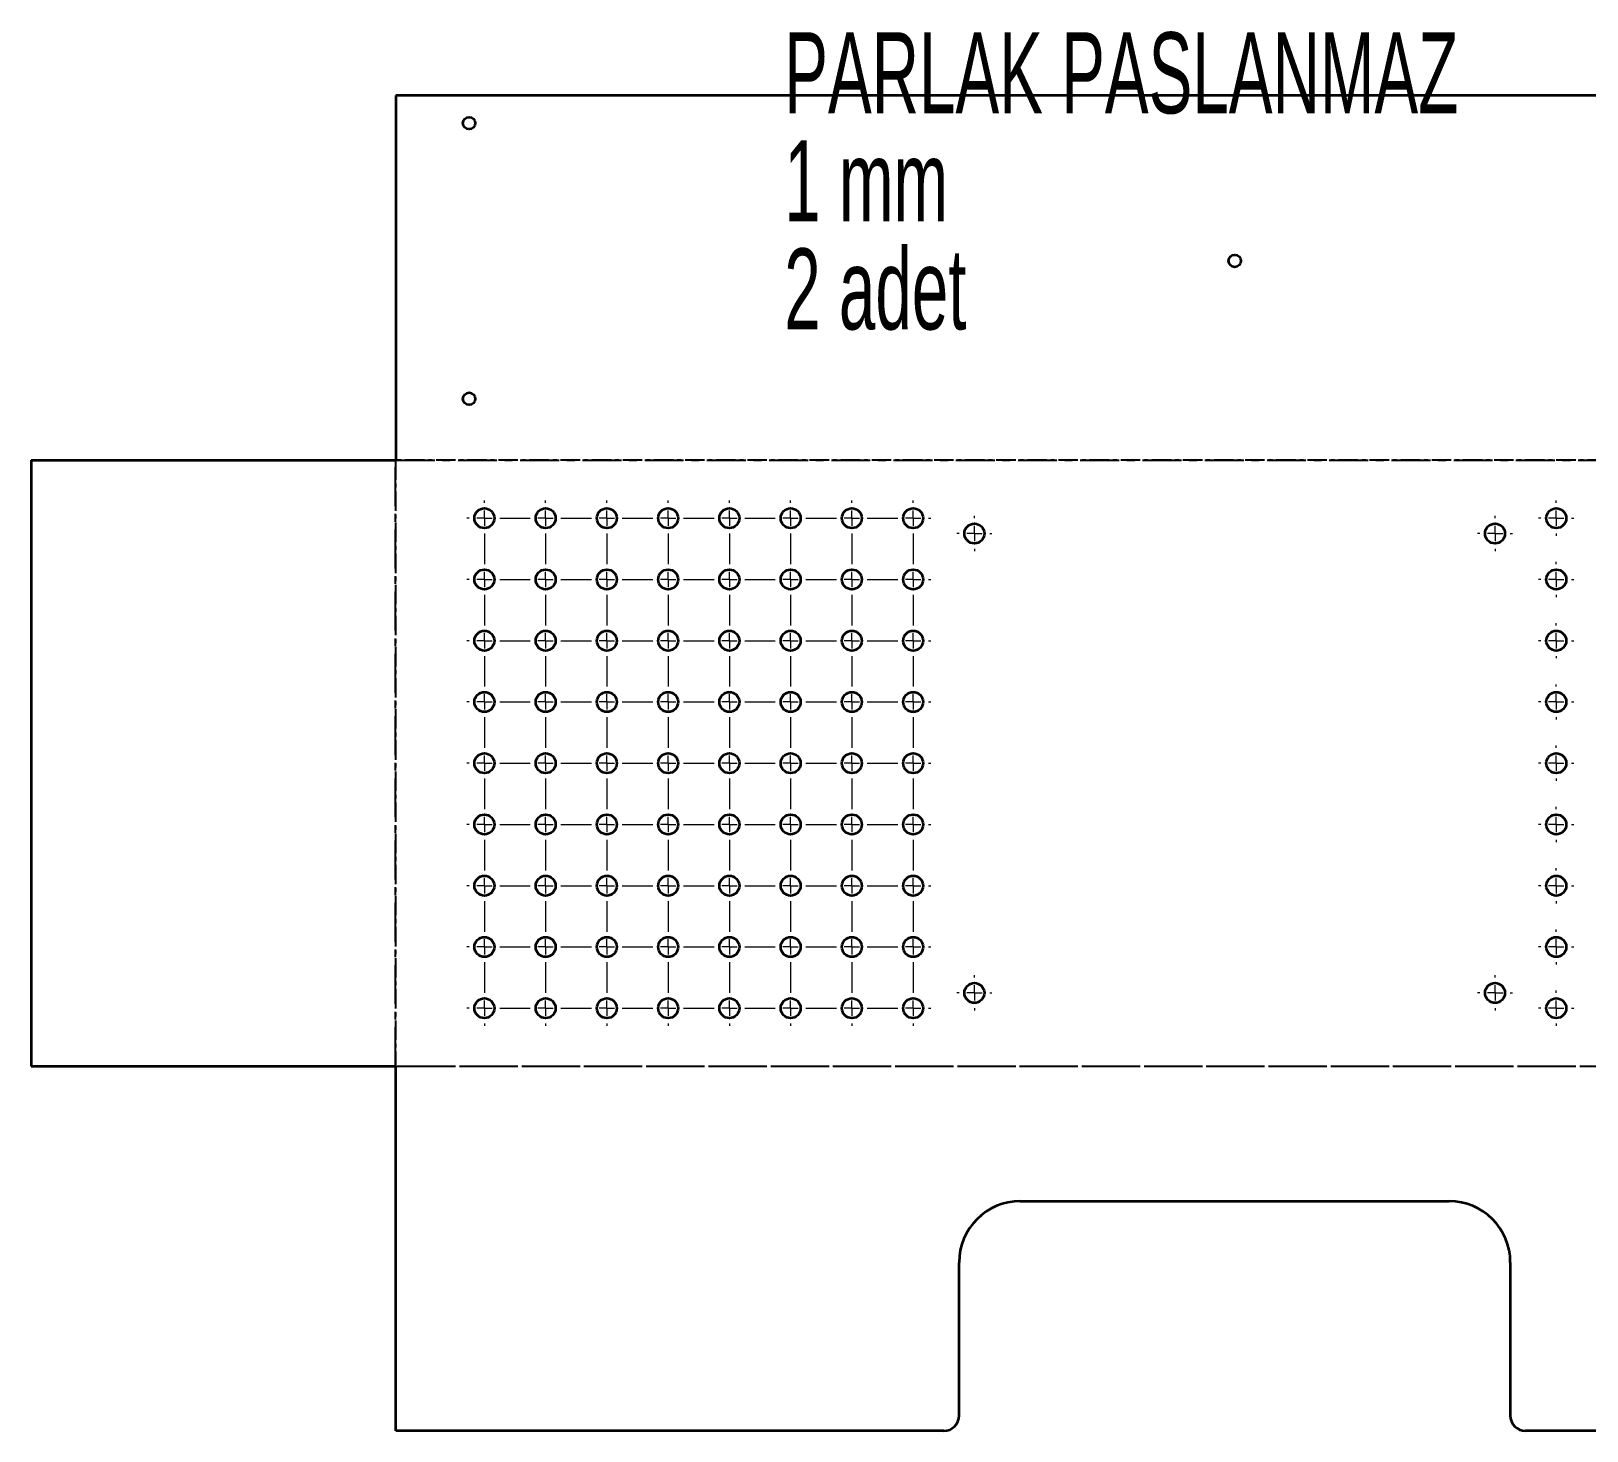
# Model space of a CAD drawing. Header units: millimetres. Extents: x -703 to 1382, y -307 to 590.
# Drawn here: x -703 to -195, y -244 to 213 of the extents above; entities that cross this region are included whole.
import ezdxf

# ---------------------------------------------------------------- set-up
doc = ezdxf.new("R2010")
doc.units = ezdxf.units.MM
doc.linetypes.add('CENTER', pattern=[10.16, 6.35, -1.27, 1.27, -1.27])
doc.linetypes.add('CENTERX2', pattern=[20.32, 12.7, -2.54, 2.54, -2.54])
doc.styles.add('SLDTEXTSTYLE0', font='TXT', dxfattribs={"width": 0.605})

# ---------------------------------------------------------------- blocks, each defined once
blk = doc.blocks.new('SW_CENTERMARKSYMBOL_9')
at = {"color": 0, "linetype": 'Continuous', "lineweight": 18}
for p, q in [((0, 5), (0, 5.75)), ((-5, 0), (-5.75, 0)), ((0, 0), (-2.5, 0)), ((0, 0), (0, 2.5)), ((0, 0), (0, -2.5)), ((0, 0), (2.5, 0)), ((5, 0), (5.75, 0)), ((0, -5), (0, -5.75))]:
    blk.add_line(p, q, dxfattribs=at)
blk = doc.blocks.new('SW_CENTERMARKSYMBOL_22')
at = {"color": 0, "linetype": 'Continuous', "lineweight": 18}
for p, q in [((0, 5), (0, 5.75)), ((-5, 0), (-5.75, 0)), ((0, 0), (-2.5, 0)), ((0, 0), (0, 2.5)), ((0, 0), (0, -2.5)), ((0, 0), (2.5, 0)), ((5, 0), (5.75, 0)), ((0, -5), (0, -5.75))]:
    blk.add_line(p, q, dxfattribs=at)
blk = doc.blocks.new('SW_CENTERMARKSYMBOL_35')
at = {"color": 0, "linetype": 'Continuous', "lineweight": 18}
for p, q in [((0, 5), (0, 5.75)), ((-5, 0), (-5.75, 0)), ((0, 0), (-2.5, 0)), ((0, 0), (0, 2.5)), ((0, 0), (0, -2.5)), ((0, 0), (2.5, 0)), ((5, 0), (5.75, 0)), ((0, -5), (0, -5.75))]:
    blk.add_line(p, q, dxfattribs=at)
blk = doc.blocks.new('SW_CENTERMARKSYMBOL_48')
at = {"color": 0, "linetype": 'Continuous', "lineweight": 18}
for p, q in [((0, 5), (0, 5.75)), ((-5, 0), (-5.75, 0)), ((0, 0), (-2.5, 0)), ((0, 0), (0, 2.5)), ((0, 0), (0, -2.5)), ((0, 0), (2.5, 0)), ((5, 0), (5.75, 0)), ((0, -5), (0, -5.75))]:
    blk.add_line(p, q, dxfattribs=at)
blk = doc.blocks.new('SW_CENTERMARKSYMBOL_59')
at = {"color": 0, "linetype": 'Continuous', "lineweight": 18}
for p, q in [((0, 145), (0, 145.75)), ((0, 140), (0, 142.5)), ((20, 145), (20, 145.75)), ((20, 140), (20, 142.5)), ((40, 145), (40, 145.75)), ((40, 140), (40, 142.5)), ((60, 145), (60, 145.75)), ((60, 140), (60, 142.5)), ((80, 145), (80, 145.75)), ((80, 140), (80, 142.5)), ((100, 145), (100, 145.75)), ((100, 140), (100, 142.5)), ((120, 145), (120, 145.75)), ((120, 140), (120, 142.5)), ((140, 145), (140, 145.75)), ((140, 140), (140, 142.5)), ((-5, 140), (-5.75, 140)), ((0, 140), (-2.5, 140)), ((0, 140), (2.5, 140)), ((0, 140), (0, 137.5)), ((5, 140), (15, 140)), ((20, 140), (17.5, 140)), ((20, 140), (22.5, 140)), ((20, 140), (20, 137.5)), ((25, 140), (35, 140)), ((40, 140), (37.5, 140)), ((40, 140), (42.5, 140)), ((40, 140), (40, 137.5)), ((45, 140), (55, 140)), ((60, 140), (57.5, 140)), ((60, 140), (62.5, 140)), ((60, 140), (60, 137.5)), ((65, 140), (75, 140)), ((80, 140), (77.5, 140)), ((80, 140), (82.5, 140)), ((80, 140), (80, 137.5)), ((85, 140), (95, 140)), ((100, 140), (97.5, 140)), ((100, 140), (102.5, 140)), ((100, 140), (100, 137.5)), ((105, 140), (115, 140)), ((120, 140), (117.5, 140)), ((120, 140), (122.5, 140)), ((120, 140), (120, 137.5)), ((125, 140), (135, 140)), ((140, 140), (137.5, 140)), ((140, 140), (142.5, 140)), ((140, 140), (140, 137.5)), ((145, 140), (145.75, 140)), ((0, 135), (0, 125)), ((20, 135), (20, 125)), ((40, 135), (40, 125)), ((60, 135), (60, 125)), ((80, 135), (80, 125)), ((100, 135), (100, 125)), ((120, 135), (120, 125)), ((140, 135), (140, 125)), ((0, 120), (0, 122.5)), ((20, 120), (20, 122.5)), ((40, 120), (40, 122.5)), ((60, 120), (60, 122.5)), ((80, 120), (80, 122.5)), ((100, 120), (100, 122.5)), ((120, 120), (120, 122.5)), ((140, 120), (140, 122.5)), ((-5, 120), (-5.75, 120)), ((0, 120), (-2.5, 120)), ((0, 120), (2.5, 120)), ((0, 120), (0, 117.5)), ((5, 120), (15, 120)), ((20, 120), (17.5, 120)), ((20, 120), (22.5, 120)), ((20, 120), (20, 117.5)), ((25, 120), (35, 120)), ((40, 120), (37.5, 120)), ((40, 120), (42.5, 120)), ((40, 120), (40, 117.5)), ((45, 120), (55, 120)), ((60, 120), (57.5, 120)), ((60, 120), (62.5, 120)), ((60, 120), (60, 117.5)), ((65, 120), (75, 120)), ((80, 120), (77.5, 120)), ((80, 120), (82.5, 120)), ((80, 120), (80, 117.5)), ((85, 120), (95, 120)), ((100, 120), (97.5, 120)), ((100, 120), (102.5, 120)), ((100, 120), (100, 117.5)), ((105, 120), (115, 120)), ((120, 120), (117.5, 120)), ((120, 120), (122.5, 120)), ((120, 120), (120, 117.5)), ((125, 120), (135, 120)), ((140, 120), (137.5, 120)), ((140, 120), (142.5, 120)), ((140, 120), (140, 117.5)), ((145, 120), (145.75, 120)), ((0, 115), (0, 105)), ((20, 115), (20, 105)), ((40, 115), (40, 105)), ((60, 115), (60, 105)), ((80, 115), (80, 105)), ((100, 115), (100, 105)), ((120, 115), (120, 105)), ((140, 115), (140, 105)), ((0, 100), (0, 102.5)), ((20, 100), (20, 102.5)), ((40, 100), (40, 102.5)), ((60, 100), (60, 102.5)), ((80, 100), (80, 102.5)), ((100, 100), (100, 102.5)), ((120, 100), (120, 102.5)), ((140, 100), (140, 102.5)), ((-5, 100), (-5.75, 100)), ((0, 100), (-2.5, 100)), ((0, 100), (2.5, 100)), ((0, 100), (0, 97.5)), ((5, 100), (15, 100)), ((20, 100), (17.5, 100)), ((20, 100), (22.5, 100)), ((20, 100), (20, 97.5)), ((25, 100), (35, 100)), ((40, 100), (37.5, 100)), ((40, 100), (42.5, 100)), ((40, 100), (40, 97.5)), ((45, 100), (55, 100)), ((60, 100), (57.5, 100)), ((60, 100), (62.5, 100)), ((60, 100), (60, 97.5)), ((65, 100), (75, 100)), ((80, 100), (77.5, 100)), ((80, 100), (82.5, 100)), ((80, 100), (80, 97.5)), ((85, 100), (95, 100)), ((100, 100), (97.5, 100)), ((100, 100), (102.5, 100)), ((100, 100), (100, 97.5)), ((105, 100), (115, 100)), ((120, 100), (117.5, 100)), ((120, 100), (122.5, 100)), ((120, 100), (120, 97.5)), ((125, 100), (135, 100)), ((140, 100), (137.5, 100)), ((140, 100), (142.5, 100)), ((140, 100), (140, 97.5)), ((145, 100), (145.75, 100)), ((0, 95), (0, 85)), ((20, 95), (20, 85)), ((40, 95), (40, 85)), ((60, 95), (60, 85)), ((80, 95), (80, 85)), ((100, 95), (100, 85)), ((120, 95), (120, 85)), ((140, 95), (140, 85)), ((0, 80), (0, 82.5)), ((20, 80), (20, 82.5)), ((40, 80), (40, 82.5)), ((60, 80), (60, 82.5)), ((80, 80), (80, 82.5)), ((100, 80), (100, 82.5)), ((120, 80), (120, 82.5)), ((140, 80), (140, 82.5)), ((-5, 80), (-5.75, 80)), ((0, 80), (-2.5, 80)), ((0, 80), (2.5, 80)), ((0, 80), (0, 77.5)), ((5, 80), (15, 80)), ((20, 80), (17.5, 80)), ((20, 80), (22.5, 80)), ((20, 80), (20, 77.5)), ((25, 80), (35, 80)), ((40, 80), (37.5, 80)), ((40, 80), (42.5, 80)), ((40, 80), (40, 77.5)), ((45, 80), (55, 80)), ((60, 80), (57.5, 80)), ((60, 80), (62.5, 80)), ((60, 80), (60, 77.5)), ((65, 80), (75, 80)), ((80, 80), (77.5, 80)), ((80, 80), (82.5, 80)), ((80, 80), (80, 77.5)), ((85, 80), (95, 80)), ((100, 80), (97.5, 80)), ((100, 80), (102.5, 80)), ((100, 80), (100, 77.5)), ((105, 80), (115, 80)), ((120, 80), (117.5, 80)), ((120, 80), (122.5, 80)), ((120, 80), (120, 77.5)), ((125, 80), (135, 80)), ((140, 80), (137.5, 80)), ((140, 80), (142.5, 80)), ((140, 80), (140, 77.5)), ((145, 80), (145.75, 80)), ((0, 75), (0, 65)), ((20, 75), (20, 65)), ((40, 75), (40, 65)), ((60, 75), (60, 65)), ((80, 75), (80, 65)), ((100, 75), (100, 65)), ((120, 75), (120, 65)), ((140, 75), (140, 65)), ((0, 60), (0, 62.5)), ((20, 60), (20, 62.5)), ((40, 60), (40, 62.5)), ((60, 60), (60, 62.5)), ((80, 60), (80, 62.5)), ((100, 60), (100, 62.5)), ((120, 60), (120, 62.5)), ((140, 60), (140, 62.5)), ((-5, 60), (-5.75, 60)), ((0, 60), (-2.5, 60)), ((0, 60), (2.5, 60)), ((0, 60), (0, 57.5)), ((5, 60), (15, 60)), ((20, 60), (17.5, 60)), ((20, 60), (22.5, 60)), ((20, 60), (20, 57.5)), ((25, 60), (35, 60)), ((40, 60), (37.5, 60)), ((40, 60), (42.5, 60)), ((40, 60), (40, 57.5)), ((45, 60), (55, 60)), ((60, 60), (57.5, 60)), ((60, 60), (62.5, 60)), ((60, 60), (60, 57.5)), ((65, 60), (75, 60)), ((80, 60), (77.5, 60)), ((80, 60), (82.5, 60)), ((80, 60), (80, 57.5)), ((85, 60), (95, 60)), ((100, 60), (97.5, 60)), ((100, 60), (102.5, 60)), ((100, 60), (100, 57.5)), ((105, 60), (115, 60)), ((120, 60), (117.5, 60)), ((120, 60), (122.5, 60)), ((120, 60), (120, 57.5)), ((125, 60), (135, 60)), ((140, 60), (137.5, 60)), ((140, 60), (142.5, 60)), ((140, 60), (140, 57.5)), ((145, 60), (145.75, 60)), ((0, 55), (0, 45)), ((20, 55), (20, 45)), ((40, 55), (40, 45)), ((60, 55), (60, 45)), ((80, 55), (80, 45)), ((100, 55), (100, 45)), ((120, 55), (120, 45)), ((140, 55), (140, 45)), ((0, 40), (0, 42.5)), ((20, 40), (20, 42.5)), ((40, 40), (40, 42.5)), ((60, 40), (60, 42.5)), ((80, 40), (80, 42.5)), ((100, 40), (100, 42.5)), ((120, 40), (120, 42.5)), ((140, 40), (140, 42.5)), ((-5, 40), (-5.75, 40)), ((0, 40), (-2.5, 40)), ((0, 40), (2.5, 40)), ((0, 40), (0, 37.5)), ((5, 40), (15, 40)), ((20, 40), (17.5, 40)), ((20, 40), (22.5, 40)), ((20, 40), (20, 37.5)), ((25, 40), (35, 40)), ((40, 40), (37.5, 40)), ((40, 40), (42.5, 40)), ((40, 40), (40, 37.5)), ((45, 40), (55, 40)), ((60, 40), (57.5, 40)), ((60, 40), (62.5, 40)), ((60, 40), (60, 37.5)), ((65, 40), (75, 40)), ((80, 40), (77.5, 40)), ((80, 40), (82.5, 40)), ((80, 40), (80, 37.5)), ((85, 40), (95, 40)), ((100, 40), (97.5, 40)), ((100, 40), (102.5, 40)), ((100, 40), (100, 37.5)), ((105, 40), (115, 40)), ((120, 40), (117.5, 40)), ((120, 40), (122.5, 40)), ((120, 40), (120, 37.5)), ((125, 40), (135, 40)), ((140, 40), (137.5, 40)), ((140, 40), (142.5, 40)), ((140, 40), (140, 37.5)), ((145, 40), (145.75, 40)), ((0, 35), (0, 25)), ((20, 35), (20, 25)), ((40, 35), (40, 25)), ((60, 35), (60, 25)), ((80, 35), (80, 25)), ((100, 35), (100, 25)), ((120, 35), (120, 25)), ((140, 35), (140, 25)), ((0, 20), (0, 22.5)), ((20, 20), (20, 22.5)), ((40, 20), (40, 22.5)), ((60, 20), (60, 22.5)), ((80, 20), (80, 22.5)), ((100, 20), (100, 22.5)), ((120, 20), (120, 22.5)), ((140, 20), (140, 22.5)), ((-5, 20), (-5.75, 20)), ((0, 20), (-2.5, 20)), ((0, 20), (2.5, 20)), ((0, 20), (0, 17.5)), ((5, 20), (15, 20)), ((20, 20), (17.5, 20)), ((20, 20), (22.5, 20)), ((20, 20), (20, 17.5)), ((25, 20), (35, 20)), ((40, 20), (37.5, 20)), ((40, 20), (42.5, 20)), ((40, 20), (40, 17.5)), ((45, 20), (55, 20)), ((60, 20), (57.5, 20)), ((60, 20), (62.5, 20)), ((60, 20), (60, 17.5)), ((65, 20), (75, 20)), ((80, 20), (77.5, 20)), ((80, 20), (82.5, 20)), ((80, 20), (80, 17.5)), ((85, 20), (95, 20)), ((100, 20), (97.5, 20)), ((100, 20), (102.5, 20)), ((100, 20), (100, 17.5)), ((105, 20), (115, 20)), ((120, 20), (117.5, 20)), ((120, 20), (122.5, 20)), ((120, 20), (120, 17.5)), ((125, 20), (135, 20)), ((140, 20), (137.5, 20)), ((140, 20), (142.5, 20)), ((140, 20), (140, 17.5)), ((145, 20), (145.75, 20)), ((0, 15), (0, 5)), ((20, 15), (20, 5)), ((40, 15), (40, 5)), ((60, 15), (60, 5)), ((80, 15), (80, 5)), ((100, 15), (100, 5)), ((120, 15), (120, 5)), ((140, 15), (140, 5)), ((-5, 0), (-5.75, 0)), ((0, 0), (-2.5, 0)), ((0, 0), (0, 2.5)), ((0, 0), (2.5, 0)), ((0, 0), (0, -2.5)), ((5, 0), (15, 0)), ((20, 0), (17.5, 0)), ((20, 0), (20, 2.5)), ((20, 0), (22.5, 0)), ((20, 0), (20, -2.5)), ((25, 0), (35, 0)), ((40, 0), (37.5, 0)), ((40, 0), (40, 2.5)), ((40, 0), (42.5, 0)), ((40, 0), (40, -2.5)), ((45, 0), (55, 0)), ((60, 0), (57.5, 0)), ((60, 0), (60, 2.5)), ((60, 0), (62.5, 0)), ((60, 0), (60, -2.5)), ((65, 0), (75, 0)), ((80, 0), (77.5, 0)), ((80, 0), (80, 2.5)), ((80, 0), (82.5, 0)), ((80, 0), (80, -2.5)), ((85, 0), (95, 0)), ((100, 0), (97.5, 0)), ((100, 0), (100, 2.5)), ((100, 0), (102.5, 0)), ((100, 0), (100, -2.5)), ((105, 0), (115, 0)), ((120, 0), (117.5, 0)), ((120, 0), (120, 2.5)), ((120, 0), (122.5, 0)), ((120, 0), (120, -2.5)), ((125, 0), (135, 0)), ((140, 0), (137.5, 0)), ((140, 0), (140, 2.5)), ((140, 0), (142.5, 0)), ((140, 0), (140, -2.5)), ((145, 0), (145.75, 0)), ((0, -5), (0, -15)), ((20, -5), (20, -15)), ((40, -5), (40, -15)), ((60, -5), (60, -15)), ((80, -5), (80, -15)), ((100, -5), (100, -15)), ((120, -5), (120, -15)), ((140, -5), (140, -15)), ((-5, -20), (-5.75, -20)), ((0, -20), (-2.5, -20)), ((0, -20), (0, -17.5)), ((0, -20), (2.5, -20)), ((0, -20), (0, -22.5)), ((5, -20), (15, -20)), ((20, -20), (17.5, -20)), ((20, -20), (20, -17.5)), ((20, -20), (22.5, -20)), ((20, -20), (20, -22.5)), ((25, -20), (35, -20)), ((40, -20), (37.5, -20)), ((40, -20), (40, -17.5)), ((40, -20), (42.5, -20)), ((40, -20), (40, -22.5)), ((45, -20), (55, -20)), ((60, -20), (57.5, -20)), ((60, -20), (60, -17.5)), ((60, -20), (62.5, -20)), ((60, -20), (60, -22.5)), ((65, -20), (75, -20)), ((80, -20), (77.5, -20)), ((80, -20), (80, -17.5)), ((80, -20), (82.5, -20)), ((80, -20), (80, -22.5)), ((85, -20), (95, -20)), ((100, -20), (97.5, -20)), ((100, -20), (100, -17.5)), ((100, -20), (102.5, -20)), ((100, -20), (100, -22.5)), ((105, -20), (115, -20)), ((120, -20), (117.5, -20)), ((120, -20), (120, -17.5)), ((120, -20), (122.5, -20)), ((120, -20), (120, -22.5)), ((125, -20), (135, -20)), ((140, -20), (137.5, -20)), ((140, -20), (140, -17.5)), ((140, -20), (142.5, -20)), ((140, -20), (140, -22.5)), ((145, -20), (145.75, -20)), ((0, -25), (0, -25.75)), ((20, -25), (20, -25.75)), ((40, -25), (40, -25.75)), ((60, -25), (60, -25.75)), ((80, -25), (80, -25.75)), ((100, -25), (100, -25.75)), ((120, -25), (120, -25.75)), ((140, -25), (140, -25.75))]:
    blk.add_line(p, q, dxfattribs=at)
blk = doc.blocks.new('SW_CENTERMARKSYMBOL_63')
at = {"color": 0, "linetype": 'Continuous', "lineweight": 18}
for p, q in [((0, 5), (0, 5.75)), ((-5, 0), (-5.75, 0)), ((0, 0), (-2.5, 0)), ((0, 0), (0, 2.5)), ((0, 0), (0, -2.5)), ((0, 0), (2.5, 0)), ((5, 0), (5.75, 0)), ((0, -5), (0, -5.75))]:
    blk.add_line(p, q, dxfattribs=at)
blk = doc.blocks.new('SW_CENTERMARKSYMBOL_76')
at = {"color": 0, "linetype": 'Continuous', "lineweight": 18}
for p, q in [((0, 5), (0, 5.75)), ((-5, 0), (-5.75, 0)), ((0, 0), (-2.5, 0)), ((0, 0), (0, 2.5)), ((0, 0), (0, -2.5)), ((0, 0), (2.5, 0)), ((5, 0), (5.75, 0)), ((0, -5), (0, -5.75))]:
    blk.add_line(p, q, dxfattribs=at)
blk = doc.blocks.new('SW_CENTERMARKSYMBOL_89')
at = {"color": 0, "linetype": 'Continuous', "lineweight": 18}
for p, q in [((0, 5), (0, 5.75)), ((-5, 0), (-5.75, 0)), ((0, 0), (-2.5, 0)), ((0, 0), (0, 2.5)), ((0, 0), (0, -2.5)), ((0, 0), (2.5, 0)), ((5, 0), (5.75, 0)), ((0, -5), (0, -5.75))]:
    blk.add_line(p, q, dxfattribs=at)
blk = doc.blocks.new('SW_CENTERMARKSYMBOL_102')
at = {"color": 0, "linetype": 'Continuous', "lineweight": 18}
for p, q in [((0, 5), (0, 5.75)), ((-5, 0), (-5.75, 0)), ((0, 0), (-2.5, 0)), ((0, 0), (0, 2.5)), ((0, 0), (0, -2.5)), ((0, 0), (2.5, 0)), ((5, 0), (5.75, 0)), ((0, -5), (0, -5.75))]:
    blk.add_line(p, q, dxfattribs=at)
blk = doc.blocks.new('SW_CENTERMARKSYMBOL_115')
at = {"color": 0, "linetype": 'Continuous', "lineweight": 18}
for p, q in [((0, 5), (0, 5.75)), ((-5, 0), (-5.75, 0)), ((0, 0), (-2.5, 0)), ((0, 0), (0, 2.5)), ((0, 0), (0, -2.5)), ((0, 0), (2.5, 0)), ((5, 0), (5.75, 0)), ((0, -5), (0, -5.75))]:
    blk.add_line(p, q, dxfattribs=at)
blk = doc.blocks.new('SW_CENTERMARKSYMBOL_118')
at = {"color": 0, "linetype": 'Continuous', "lineweight": 18}
for p, q in [((0, 5), (0, 5.75)), ((-5, 0), (-5.75, 0)), ((0, 0), (-2.5, 0)), ((0, 0), (0, 2.5)), ((0, 0), (0, -2.5)), ((0, 0), (2.5, 0)), ((5, 0), (5.75, 0)), ((0, -5), (0, -5.75))]:
    blk.add_line(p, q, dxfattribs=at)
blk = doc.blocks.new('SW_CENTERMARKSYMBOL_119')
at = {"color": 0, "linetype": 'Continuous', "lineweight": 18}
for p, q in [((0, 5), (0, 5.75)), ((-5, 0), (-5.75, 0)), ((0, 0), (-2.5, 0)), ((0, 0), (0, 2.5)), ((0, 0), (0, -2.5)), ((0, 0), (2.5, 0)), ((5, 0), (5.75, 0)), ((0, -5), (0, -5.75))]:
    blk.add_line(p, q, dxfattribs=at)
blk = doc.blocks.new('SW_CENTERMARKSYMBOL_120')
at = {"color": 0, "linetype": 'Continuous', "lineweight": 18}
for p, q in [((0, 5), (0, 5.75)), ((-5, 0), (-5.75, 0)), ((0, 0), (-2.5, 0)), ((0, 0), (0, 2.5)), ((0, 0), (0, -2.5)), ((0, 0), (2.5, 0)), ((5, 0), (5.75, 0)), ((0, -5), (0, -5.75))]:
    blk.add_line(p, q, dxfattribs=at)
blk = doc.blocks.new('SW_CENTERMARKSYMBOL_121')
at = {"color": 0, "linetype": 'Continuous', "lineweight": 18}
for p, q in [((0, 5), (0, 5.75)), ((-5, 0), (-5.75, 0)), ((0, 0), (-2.5, 0)), ((0, 0), (0, 2.5)), ((0, 0), (0, -2.5)), ((0, 0), (2.5, 0)), ((5, 0), (5.75, 0)), ((0, -5), (0, -5.75))]:
    blk.add_line(p, q, dxfattribs=at)

msp = doc.modelspace()

# ---------------------------------------------------------------- linework, layer by layer
at = {"color": 7, "linetype": 'Continuous', "lineweight": 35}
for p, q in [((-583.83, 191.68), (-583.83, 72.61)), ((-35.97, 191.68), (-583.83, 191.68)), ((-702.91, 72.61), (-702.91, -125.25)), ((-702.91, 72.61), (-583.83, 72.61)), ((-702.91, -125.25), (-583.83, -125.25)), ((-583.83, -244.32), (-583.83, -125.25)), ((-379.9, -169.32), (-239.9, -169.32)), ((-399.9, -239.32), (-399.9, -189.32)), ((-219.9, -189.32), (-219.9, -239.32)), ((-404.9, -244.32), (-583.83, -244.32)), ((-35.97, -244.32), (-214.9, -244.32))]:
    msp.add_line(p, q, dxfattribs=at)
at = {"color": 7, "linetype": 'CENTERX2'}
for p, q in [((-583.9, -125.25), (-583.9, 72.61)), ((-583.83, 72.68), (-35.97, 72.68)), ((-35.97, -125.32), (-583.83, -125.32))]:
    msp.add_line(p, q, dxfattribs=at)
at = {"color": 7, "linetype": 'CENTER'}
for p, q in [((-583.9, 72.61), (-583.9, -125.25)), ((-35.97, 72.68), (-583.83, 72.68)), ((-35.97, -125.32), (-583.83, -125.32))]:
    msp.add_line(p, q, dxfattribs=at)
at = {"color": 7, "linetype": 'Continuous', "lineweight": 35}
for centre, radius in [((-559.9, 182.68), 2), ((-309.9, 137.68), 2), ((-559.9, 92.68), 2), ((-554.9, 53.68), 3.25), ((-534.9, 53.68), 3.25), ((-514.9, 53.68), 3.25), ((-494.9, 53.68), 3.25), ((-474.9, 53.68), 3.25), ((-454.9, 53.68), 3.25), ((-434.9, 53.68), 3.25), ((-414.9, 53.68), 3.25), ((-204.9, 53.68), 3.25), ((-394.9, 48.68), 3.25), ((-224.9, 48.68), 3.25), ((-554.9, 33.68), 3.25), ((-534.9, 33.68), 3.25), ((-514.9, 33.68), 3.25), ((-494.9, 33.68), 3.25), ((-474.9, 33.68), 3.25), ((-454.9, 33.68), 3.25), ((-434.9, 33.68), 3.25), ((-414.9, 33.68), 3.25), ((-204.9, 33.68), 3.25), ((-554.9, 13.68), 3.25), ((-534.9, 13.68), 3.25), ((-514.9, 13.68), 3.25), ((-494.9, 13.68), 3.25), ((-474.9, 13.68), 3.25), ((-454.9, 13.68), 3.25), ((-434.9, 13.68), 3.25), ((-414.9, 13.68), 3.25), ((-204.9, 13.68), 3.25), ((-554.9, -6.32), 3.25), ((-534.9, -6.32), 3.25), ((-514.9, -6.32), 3.25), ((-494.9, -6.32), 3.25), ((-474.9, -6.32), 3.25), ((-454.9, -6.32), 3.25), ((-434.9, -6.32), 3.25), ((-414.9, -6.32), 3.25), ((-204.9, -6.32), 3.25), ((-554.9, -26.32), 3.25), ((-534.9, -26.32), 3.25), ((-514.9, -26.32), 3.25), ((-494.9, -26.32), 3.25), ((-474.9, -26.32), 3.25), ((-454.9, -26.32), 3.25), ((-434.9, -26.32), 3.25), ((-414.9, -26.32), 3.25), ((-204.9, -26.32), 3.25), ((-554.9, -46.32), 3.25), ((-534.9, -46.32), 3.25), ((-514.9, -46.32), 3.25), ((-494.9, -46.32), 3.25), ((-474.9, -46.32), 3.25), ((-454.9, -46.32), 3.25), ((-434.9, -46.32), 3.25), ((-414.9, -46.32), 3.25), ((-204.9, -46.32), 3.25), ((-554.9, -66.32), 3.25), ((-534.9, -66.32), 3.25), ((-514.9, -66.32), 3.25), ((-494.9, -66.32), 3.25), ((-474.9, -66.32), 3.25), ((-454.9, -66.32), 3.25), ((-434.9, -66.32), 3.25), ((-414.9, -66.32), 3.25), ((-204.9, -66.32), 3.25), ((-554.9, -86.32), 3.25), ((-534.9, -86.32), 3.25), ((-514.9, -86.32), 3.25), ((-494.9, -86.32), 3.25), ((-474.9, -86.32), 3.25), ((-454.9, -86.32), 3.25), ((-434.9, -86.32), 3.25), ((-414.9, -86.32), 3.25), ((-204.9, -86.32), 3.25), ((-394.9, -101.32), 3.25), ((-224.9, -101.32), 3.25), ((-554.9, -106.32), 3.25), ((-534.9, -106.32), 3.25), ((-514.9, -106.32), 3.25), ((-494.9, -106.32), 3.25), ((-474.9, -106.32), 3.25), ((-454.9, -106.32), 3.25), ((-434.9, -106.32), 3.25), ((-414.9, -106.32), 3.25), ((-204.9, -106.32), 3.25)]:
    msp.add_circle(centre, radius, dxfattribs=at)
for centre, radius, start, end in [((-379.9, -189.32), 20, 90, 180), ((-239.9, -189.32), 20, 0, 90), ((-404.9, -239.32), 5, 270, 0), ((-214.9, -239.32), 5, 180, 270)]:
    msp.add_arc(centre, radius, start, end, dxfattribs=at)

# ---------------------------------------------------------------- block references
at = {"color": 7, "linetype": 'Continuous', "lineweight": 18}
for name, p in [('SW_CENTERMARKSYMBOL_59', (-554.9, -86.32)), ('SW_CENTERMARKSYMBOL_115', (-204.9, 53.68)), ('SW_CENTERMARKSYMBOL_118', (-394.9, 48.68)), ('SW_CENTERMARKSYMBOL_120', (-224.9, 48.68)), ('SW_CENTERMARKSYMBOL_9', (-204.9, 33.68)), ('SW_CENTERMARKSYMBOL_102', (-204.9, 13.68)), ('SW_CENTERMARKSYMBOL_22', (-204.9, -6.32)), ('SW_CENTERMARKSYMBOL_89', (-204.9, -26.32)), ('SW_CENTERMARKSYMBOL_35', (-204.9, -46.32)), ('SW_CENTERMARKSYMBOL_76', (-204.9, -66.32)), ('SW_CENTERMARKSYMBOL_48', (-204.9, -86.32)), ('SW_CENTERMARKSYMBOL_121', (-394.9, -101.32)), ('SW_CENTERMARKSYMBOL_119', (-224.9, -101.32)), ('SW_CENTERMARKSYMBOL_63', (-204.9, -106.32))]:
    msp.add_blockref(name, p, dxfattribs=at)

# ---------------------------------------------------------------- texts
at = {"color": 7, "linetype": 'Continuous', "lineweight": 0, "attachment_point": 1, "style": 'SLDTEXTSTYLE0'}
for s, insert, char_height in [('PARLAK PASLANMAZ', (-456.99, 212.33), 26.4583), ('1 mm', (-456.99, 177.05), 26.458), ('2 adet', (-456.99, 141.77), 26.458)]:
    msp.add_mtext(s, dxfattribs=dict(at, insert=insert, char_height=char_height))

doc.saveas('drawing.dxf')
